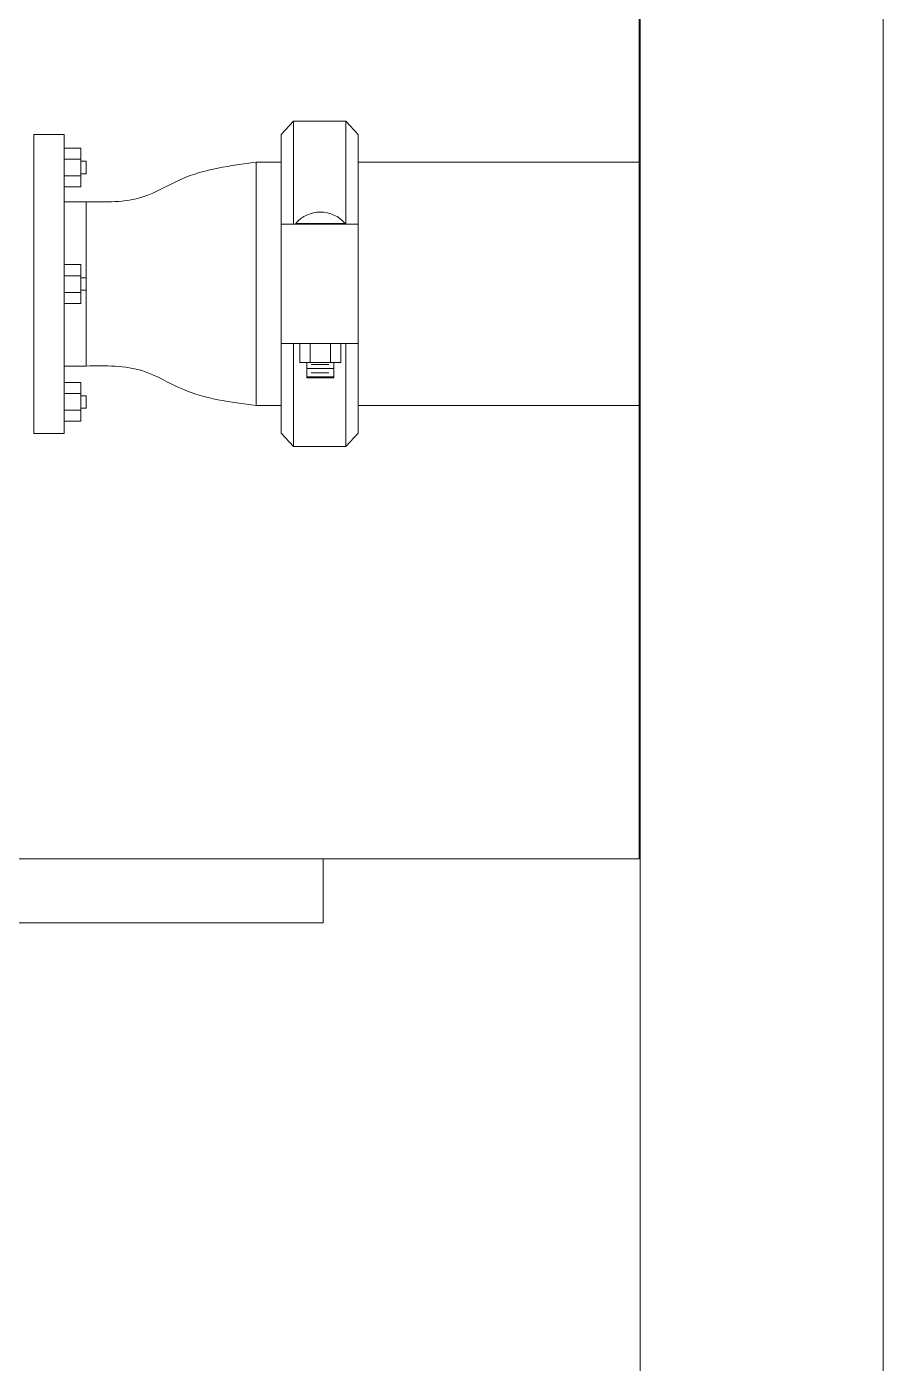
# Model space of a CAD drawing. Header units: millimetres. Extents: x 2085 to 2829, y 1347 to 1643.
# Drawn here: x 2160.337 to 2160.738, y 1611.779 to 1612.405 of the extents above; entities that cross this region are included whole.
import ezdxf

# ---------------------------------------------------------------- set-up
doc = ezdxf.new("R2010")
doc.units = ezdxf.units.MM
doc.layers.get('0').update_dxf_attribs({"color": 251, "lineweight": 9})
for name, color, linetype, lineweight in [('00-GTI-Acoples', 251, 'Continuous', 13), ('A-SANITARIOS', 251, 'Continuous', 13), ('A_30_Extractores', 251, 'Continuous', 13)]:
    doc.layers.add(name, color=color, linetype=linetype, lineweight=lineweight)

# ---------------------------------------------------------------- blocks, each defined once
blk = doc.blocks.new('A$C363a55df')
at = {"layer": '00-GTI-Acoples', "linetype": 'Continuous', "lineweight": 0, "extrusion": (3.83476e-17, -1, 0)}
for p, q in [((-27.05, 104.99), (-18.41, 114.3)), ((-18.41, 41.91), (-18.41, 114.3)), ((18.41, 114.3), (-18.41, 114.3)), ((18.41, 41.91), (18.41, 114.3)), ((27.05, 104.99), (18.41, 114.3)), ((-27.05, 41.91), (-27.05, 104.99)), ((27.05, 41.91), (27.05, 104.99)), ((-9.02, 66.04), (0.51, 66.04)), ((-9.02, 55.14), (-9.02, 66.04)), ((0.51, 66.04), (10.03, 66.04)), ((10.03, 55.14), (10.03, 66.04)), ((-13.84, 41.91), (-13.84, 55.14)), ((-13.84, 55.14), (-6.67, 55.14)), ((-6.67, 41.91), (-6.67, 55.14)), ((-6.67, 55.14), (7.68, 55.14)), ((7.68, 41.91), (7.68, 55.14)), ((7.68, 55.14), (14.86, 55.14)), ((14.86, 41.91), (14.86, 55.14)), ((-27.05, 41.91), (-27.05, 21.6)), ((-25.36, 41.91), (-27.05, 41.91)), ((-6.41, 41.91), (-25.36, 41.91)), ((7.42, 41.91), (-6.41, 41.91)), ((26.41, 41.91), (7.42, 41.91)), ((27.05, 41.91), (26.41, 41.91)), ((27.05, 41.91), (27.05, 21.6)), ((-27.05, -21.6), (-27.05, 21.6)), ((27.05, -21.6), (27.05, 21.6)), ((-27.05, -21.6), (-27.05, -41.91)), ((27.05, -21.6), (27.05, -41.91)), ((-27.05, -41.91), (-25.36, -41.91)), ((-27.05, -104.99), (-27.05, -41.91)), ((-25.36, -41.91), (-6.41, -41.91)), ((-18.41, -114.3), (-18.41, -41.91)), ((-16.81, -42.54), (-16.81, -41.91)), ((-16.81, -42.54), (17.82, -42.54)), ((-6.41, -41.91), (7.42, -41.91)), ((7.42, -41.91), (26.41, -41.91)), ((17.82, -42.54), (17.82, -41.91)), ((18.41, -114.3), (18.41, -41.91)), ((26.41, -41.91), (27.05, -41.91)), ((27.05, -104.99), (27.05, -41.91)), ((-27.05, -104.99), (-18.41, -114.3)), ((27.05, -104.99), (18.41, -114.3)), ((18.41, -114.3), (-18.41, -114.3))]:
    blk.add_line(p, q, dxfattribs=at)
at = {"layer": '00-GTI-Acoples', "linetype": 'Continuous', "lineweight": 0}
for p, q in [((-27.05, 103.1), (-27.05, -103.1)), ((27.05, 103.1), (27.05, -103.1)), ((10.03, 65.3), (-9.02, 65.3)), ((10.03, 59.54), (-9.02, 59.54)), ((6.54, 62.48), (-5.98, 62.48)), ((6.54, 56.72), (-5.98, 56.72))]:
    blk.add_line(p, q, dxfattribs=at)
blk.add_arc((0.51, -27.56), 22.9, 220.87556, 319.12444, dxfattribs=at)
blk = doc.blocks.new('BOMBAS-28.02.2025')
at = {"layer": 'A-SANITARIOS'}
for p, q in [((2.40902, -1.73346, 0), (2.42326, -1.73346, 0)), ((2.40902, -1.87357, 0), (2.40902, -1.73346, 0)), ((2.42326, -1.73346, 0), (2.42326, -1.87357, 0)), ((2.43101, -1.73989, 0), (2.42326, -1.73989, 0)), ((2.42326, -1.73989, 0), (2.42326, -1.7581, 0)), ((2.43101, -1.7581, 0), (2.43101, -1.73989, 0)), ((2.43101, -1.74512, 0), (2.42326, -1.74512, 0)), ((2.43101, -1.74512, 0), (2.42326, -1.74512, 0)), ((2.43358, -1.74609, 0), (2.43101, -1.74609, 0)), ((2.43358, -1.7519, 0), (2.43358, -1.74609, 0)), ((2.43101, -1.75291, 0), (2.42326, -1.75291, 0)), ((2.43101, -1.75291, 0), (2.42326, -1.75291, 0)), ((2.43101, -1.7519, 0), (2.43358, -1.7519, 0)), ((2.42326, -1.7581, 0), (2.43101, -1.7581, 0)), ((2.43101, -1.79446, 0), (2.42326, -1.79446, 0)), ((2.42326, -1.79446, 0), (2.42326, -1.81267, 0)), ((2.43101, -1.81267, 0), (2.43101, -1.79446, 0)), ((2.43101, -1.79968, 0), (2.42326, -1.79968, 0)), ((2.43101, -1.79968, 0), (2.42326, -1.79968, 0)), ((2.43358, -1.80066, 0), (2.43101, -1.80066, 0)), ((2.43358, -1.80647, 0), (2.43358, -1.80066, 0)), ((2.43101, -1.80748, 0), (2.42326, -1.80748, 0)), ((2.43101, -1.80748, 0), (2.42326, -1.80748, 0)), ((2.43101, -1.80647, 0), (2.43358, -1.80647, 0)), ((2.42326, -1.81267, 0), (2.43101, -1.81267, 0)), ((2.43101, -1.8497, 0), (2.42326, -1.8497, 0)), ((2.42326, -1.8497, 0), (2.42326, -1.86791, 0)), ((2.43101, -1.86791, 0), (2.43101, -1.8497, 0)), ((2.43101, -1.85493, 0), (2.42326, -1.85493, 0)), ((2.43101, -1.85493, 0), (2.42326, -1.85493, 0)), ((2.43358, -1.8559, 0), (2.43101, -1.8559, 0)), ((2.43358, -1.86171, 0), (2.43358, -1.8559, 0)), ((2.43101, -1.86272, 0), (2.42326, -1.86272, 0)), ((2.43101, -1.86272, 0), (2.42326, -1.86272, 0)), ((2.43101, -1.86171, 0), (2.43358, -1.86171, 0)), ((2.42326, -1.86791, 0), (2.43101, -1.86791, 0)), ((2.42326, -1.87357, 0), (2.40902, -1.87357, 0))]:
    blk.add_line(p, q, dxfattribs=at)
at = {"layer": 'A-SANITARIOS', "linetype": 'Continuous'}
for p, q in [((2.5132, -1.74651, 0), (2.5132, -1.86051, 0)), ((2.5132, -1.75351, 0), (2.5132, -1.85351, 0)), ((2.43358, -1.76501, 0), (2.42326, -1.76501, 0)), ((2.43358, -1.76501, 0), (2.42326, -1.76501, 0)), ((2.43358, -1.76501, 0), (2.43358, -1.84175, 0)), ((2.43358, -1.76501, 0), (2.43358, -1.84202, 0)), ((2.43358, -1.84202, 0), (2.42326, -1.84202, 0)), ((2.43358, -1.84202, 0), (2.42326, -1.84202, 0))]:
    blk.add_line(p, q, dxfattribs=at)
at = {"layer": 'A-SANITARIOS', "elevation": 0}
for points in [[(2.69318, -1.57172), (2.69318, -3.43531), (2.80718, -3.43531), (2.80718, -1.57172)], [(2.43101, -1.7519), (2.43358, -1.7519), (2.43358, -1.74609), (2.43101, -1.74609)], [(2.5132, -1.74651), (2.52497, -1.74651)], [(2.43101, -1.80647), (2.43358, -1.80647), (2.43358, -1.80066), (2.43101, -1.80066)], [(2.43101, -1.86171), (2.43358, -1.86171), (2.43358, -1.8559), (2.43101, -1.8559)], [(2.5132, -1.86051), (2.52497, -1.86051)]]:
    blk.add_lwpolyline(points, dxfattribs=at)
at = {"layer": 'A-SANITARIOS'}
for points, elevation in [([(2.40902, -1.73346), (2.42326, -1.73346), (2.42326, -1.87357), (2.40902, -1.87357)], 0.00004), ([(2.43101, -1.73989), (2.42326, -1.73989), (2.42326, -1.7581), (2.43101, -1.7581)], 0.00004), ([(2.69318, -1.86051), (2.69318, -1.74651), (2.56104, -1.74651), (2.56104, -1.86051)], 0), ([(2.43101, -1.79446), (2.42326, -1.79446), (2.42326, -1.81267), (2.43101, -1.81267)], 0.00004), ([(2.43101, -1.8497), (2.42326, -1.8497), (2.42326, -1.86791), (2.43101, -1.86791)], 0.00004)]:
    blk.add_lwpolyline(points, close=True, dxfattribs=dict(at, elevation=elevation))
at = {"layer": 'A-SANITARIOS', "linetype": 'Continuous'}
for points in [[(2.43358, -1.76501, 0), (2.46018, -1.76271, 0), (2.47818, -1.75443, 0), (2.5132, -1.74651, 0)], [(2.43358, -1.84202, 0), (2.46018, -1.84432, 0), (2.47818, -1.8526, 0), (2.5132, -1.86051, 0)]]:
    blk.add_spline(points, degree=3, dxfattribs=at)
at = {"layer": 'A-SANITARIOS', "linetype": 'Continuous', "lineweight": 0, "xscale": -0.0006666666666666666, "yscale": 0.0006666666666666666, "zscale": 0.0006666666666666666, "rotation": 180}
blk.add_blockref('A$C363a55df', (2.54301, -1.80351, 0), dxfattribs=at)

msp = doc.modelspace()

# ---------------------------------------------------------------- linework, layer by layer
at = {"layer": 'A_30_Extractores'}
msp.add_lwpolyline([(2160.62367, 1612.01482), (2160.62367, 1612.86482), (2159.92367, 1612.86482), (2159.92367, 1612.01482)], close=True, dxfattribs=at)
msp.add_lwpolyline([(2160.47567, 1612.01482), (2160.47567, 1611.98482), (2160.07167, 1611.98482), (2160.07167, 1612.01482)], dxfattribs=at)

# ---------------------------------------------------------------- block references
msp.add_blockref('BOMBAS-28.02.2025', (2157.93096, 1614.08776))

doc.saveas('drawing.dxf')
